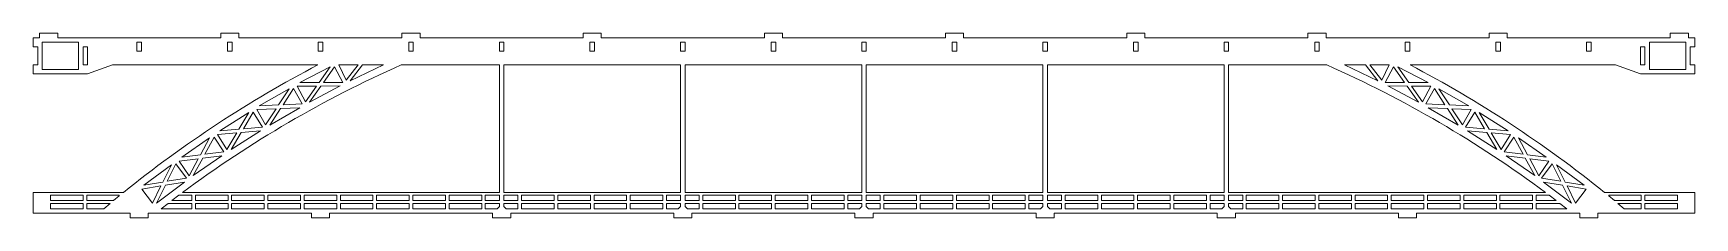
# Model space of a CAD drawing. Header units: millimetres. Extents: x -458 to 458, y -51 to 51.
import ezdxf

# ---------------------------------------------------------------- set-up
doc = ezdxf.new("R2010")
doc.units = ezdxf.units.MM

msp = doc.modelspace()

# ---------------------------------------------------------------- linework, layer by layer
at = {"color": 7, "linetype": 'Continuous', "lineweight": 15}
for p, q in [((-458.5, 48.5), (-458.5, 43.5)), ((-455, 48.5), (-458.5, 48.5)), ((-455, 51), (-455, 48.5)), ((-445, 51), (-455, 51)), ((-433.5, 46), (-453.5, 46)), ((-453.5, 46), (-453.5, 31)), ((-445, 48.5), (-445, 51)), ((-355, 48.5), (-445, 48.5)), ((-433.5, 31), (-433.5, 46)), ((-401.25, 46), (-401.25, 41)), ((-398.75, 46), (-401.25, 46)), ((-398.75, 41), (-398.75, 46)), ((-355, 51), (-355, 48.5)), ((-345, 51), (-355, 51)), ((-351.25, 46), (-351.25, 41)), ((-348.75, 46), (-351.25, 46)), ((-348.75, 41), (-348.75, 46)), ((-345, 48.5), (-345, 51)), ((-255, 48.5), (-345, 48.5)), ((-301.25, 46), (-301.25, 41)), ((-298.75, 46), (-301.25, 46)), ((-298.75, 41), (-298.75, 46)), ((-255, 51), (-255, 48.5)), ((-245, 51), (-255, 51)), ((-251.25, 46), (-251.25, 41)), ((-248.75, 46), (-251.25, 46)), ((-248.75, 41), (-248.75, 46)), ((-245, 48.5), (-245, 51)), ((-155, 48.5), (-245, 48.5)), ((-201.25, 46), (-201.25, 41)), ((-198.75, 46), (-201.25, 46)), ((-198.75, 41), (-198.75, 46)), ((-155, 51), (-155, 48.5)), ((-145, 51), (-155, 51)), ((-151.25, 46), (-151.25, 41)), ((-148.75, 46), (-151.25, 46)), ((-148.75, 41), (-148.75, 46)), ((-145, 48.5), (-145, 51)), ((-55, 48.5), (-145, 48.5)), ((-101.25, 46), (-101.25, 41)), ((-98.75, 46), (-101.25, 46)), ((-98.75, 41), (-98.75, 46)), ((-55, 51), (-55, 48.5)), ((-45, 51), (-55, 51)), ((-51.25, 46), (-51.25, 41)), ((-48.75, 46), (-51.25, 46)), ((-48.75, 41), (-48.75, 46)), ((-45, 48.5), (-45, 51)), ((45, 48.5), (-45, 48.5)), ((-1.25, 46), (-1.25, 41)), ((1.25, 46), (-1.25, 46)), ((1.25, 41), (1.25, 46)), ((45, 51), (45, 48.5)), ((55, 51), (45, 51)), ((48.75, 46), (48.75, 41)), ((51.25, 46), (48.75, 46)), ((51.25, 41), (51.25, 46)), ((55, 48.5), (55, 51)), ((145, 48.5), (55, 48.5)), ((98.75, 46), (98.75, 41)), ((101.25, 46), (98.75, 46)), ((101.25, 41), (101.25, 46)), ((145, 51), (145, 48.5)), ((155, 51), (145, 51)), ((148.75, 46), (148.75, 41)), ((151.25, 46), (148.75, 46)), ((151.25, 41), (151.25, 46)), ((155, 48.5), (155, 51)), ((245, 48.5), (155, 48.5)), ((198.75, 46), (198.75, 41)), ((201.25, 46), (198.75, 46)), ((201.25, 41), (201.25, 46)), ((245, 51), (245, 48.5)), ((255, 51), (245, 51)), ((248.75, 46), (248.75, 41)), ((251.25, 46), (248.75, 46)), ((251.25, 41), (251.25, 46)), ((255, 48.5), (255, 51)), ((345, 48.5), (255, 48.5)), ((298.75, 46), (298.75, 41)), ((301.25, 46), (298.75, 46)), ((301.25, 41), (301.25, 46)), ((345, 51), (345, 48.5)), ((355, 51), (345, 51)), ((348.75, 46), (348.75, 41)), ((351.25, 46), (348.75, 46)), ((351.25, 41), (351.25, 46)), ((355, 48.5), (355, 51)), ((445, 48.5), (355, 48.5)), ((398.75, 46), (398.75, 41)), ((401.25, 46), (398.75, 46)), ((401.25, 41), (401.25, 46)), ((453.5, 46), (433.5, 46)), ((433.5, 46), (433.5, 31)), ((445, 51), (445, 48.5)), ((455, 51), (445, 51)), ((453.5, 31), (453.5, 46)), ((455, 48.5), (455, 51)), ((458.5, 48.5), (455, 48.5)), ((458.5, 43.5), (458.5, 48.5)), ((-458.5, 43.5), (-456, 43.5)), ((-456, 43.5), (-456, 33.5)), ((-428.5, 43.5), (-431, 43.5)), ((-431, 43.5), (-431, 33.5)), ((-428.5, 33.5), (-428.5, 43.5)), ((-401.25, 41), (-398.75, 41)), ((-351.25, 41), (-348.75, 41)), ((-301.25, 41), (-298.75, 41)), ((-251.25, 41), (-248.75, 41)), ((-201.25, 41), (-198.75, 41)), ((-151.25, 41), (-148.75, 41)), ((-101.25, 41), (-98.75, 41)), ((-51.25, 41), (-48.75, 41)), ((-1.25, 41), (1.25, 41)), ((48.75, 41), (51.25, 41)), ((98.75, 41), (101.25, 41)), ((148.75, 41), (151.25, 41)), ((198.75, 41), (201.25, 41)), ((248.75, 41), (251.25, 41)), ((298.75, 41), (301.25, 41)), ((348.75, 41), (351.25, 41)), ((398.75, 41), (401.25, 41)), ((428.5, 43.5), (428.5, 33.5)), ((431, 43.5), (428.5, 43.5)), ((431, 33.5), (431, 43.5)), ((456, 43.5), (458.5, 43.5)), ((456, 33.5), (456, 43.5)), ((-458.5, 33.5), (-458.5, 28.5)), ((-456, 33.5), (-458.5, 33.5)), ((-458.5, 28.5), (-428.5, 28.5)), ((-453.5, 31), (-433.5, 31)), ((-431, 33.5), (-428.5, 33.5)), ((-428.5, 28.5), (-414.76, 33.5)), ((-414.76, 33.5), (-301.36, 33.5)), ((-294.61, 32.49), (-311.4, 23.75)), ((-300.75, 23.79), (-294.61, 32.49)), ((-292.15, 32.5), (-298.29, 23.8)), ((-287.64, 23.84), (-292.15, 32.5)), ((-279.24, 33.5), (-289.76, 33.5)), ((-289.76, 33.5), (-285.76, 25.01)), ((-285.76, 25.01), (-279.24, 33.5)), ((-276.72, 33.5), (-283.51, 24.66)), ((-283.51, 24.66), (-265.11, 33.49)), ((-265.11, 33.49), (-276.72, 33.5)), ((-255.38, 33.5), (-201.25, 33.5)), ((-201.25, -37.01), (-201.25, 33.5)), ((-198.75, 33.5), (-101.25, 33.5)), ((-198.75, -37.01), (-198.75, 33.5)), ((-101.25, -37.01), (-101.25, 33.5)), ((-98.75, 33.5), (-1.25, 33.5)), ((-98.75, -37.01), (-98.75, 33.5)), ((-1.25, 33.5), (-1.25, -37.01)), ((1.25, 33.5), (98.75, 33.5)), ((1.25, 33.5), (1.25, -37.01)), ((98.75, -37.01), (98.75, 33.5)), ((101.25, 33.5), (198.75, 33.5)), ((101.25, -37.01), (101.25, 33.5)), ((198.75, -37.01), (198.75, 33.5)), ((201.25, 33.5), (255.38, 33.5)), ((201.25, -37.01), (201.25, 33.5)), ((276.72, 33.5), (265.11, 33.49)), ((265.11, 33.49), (283.51, 24.66)), ((283.51, 24.66), (276.72, 33.5)), ((279.24, 33.5), (285.76, 25.01)), ((289.76, 33.5), (279.24, 33.5)), ((285.76, 25.01), (289.76, 33.5)), ((292.15, 32.5), (287.64, 23.84)), ((298.29, 23.8), (292.15, 32.5)), ((294.61, 32.49), (300.75, 23.79)), ((311.4, 23.75), (294.61, 32.49)), ((414.76, 33.5), (301.36, 33.5)), ((428.5, 28.5), (414.76, 33.5)), ((428.5, 33.5), (431, 33.5)), ((458.5, 28.5), (428.5, 28.5)), ((433.5, 31), (453.5, 31)), ((458.5, 33.5), (456, 33.5)), ((458.5, 28.5), (458.5, 33.5)), ((-317.31, 20.28), (-333.74, 10.87)), ((-323.1, 11.34), (-317.31, 20.28)), ((-314.86, 20.39), (-320.65, 11.45)), ((-310.01, 11.91), (-314.86, 20.39)), ((-302.16, 21.78), (-312.81, 21.75)), ((-312.81, 21.75), (-308.3, 13.08)), ((-311.4, 23.75), (-300.75, 23.79)), ((-308.3, 13.08), (-302.16, 21.78)), ((-306.04, 12.83), (-289.06, 21.83)), ((-299.71, 21.79), (-306.04, 12.83)), ((-289.06, 21.83), (-299.71, 21.79)), ((-298.29, 23.8), (-287.64, 23.84)), ((287.64, 23.84), (298.29, 23.8)), ((289.06, 21.83), (306.04, 12.83)), ((299.71, 21.79), (289.06, 21.83)), ((306.04, 12.83), (299.71, 21.79)), ((300.75, 23.79), (311.4, 23.75)), ((312.81, 21.75), (302.16, 21.78)), ((302.16, 21.78), (308.3, 13.08)), ((308.3, 13.08), (312.81, 21.75)), ((314.86, 20.39), (310.01, 11.91)), ((320.65, 11.45), (314.86, 20.39)), ((317.31, 20.28), (323.1, 11.34)), ((333.74, 10.87), (317.31, 20.28)), ((-324.43, 9.28), (-335.08, 8.81)), ((-333.74, 10.87), (-323.1, 11.34)), ((-330.22, 0.34), (-324.43, 9.28)), ((-327.95, 0.17), (-311.34, 9.85)), ((-321.98, 9.39), (-327.95, 0.17)), ((-311.34, 9.85), (-321.98, 9.39)), ((-320.65, 11.45), (-310.01, 11.91)), ((310.01, 11.91), (320.65, 11.45)), ((321.98, 9.39), (311.34, 9.85)), ((311.34, 9.85), (327.95, 0.17)), ((327.95, 0.17), (321.98, 9.39)), ((323.1, 11.34), (333.74, 10.87)), ((335.08, 8.81), (324.43, 9.28)), ((324.43, 9.28), (330.22, 0.34)), ((-339.51, 7.17), (-355.55, -2.88)), ((-344.94, -1.99), (-339.51, 7.17)), ((-337.07, 7.38), (-342.49, -1.79)), ((-331.88, -0.9), (-337.07, 7.38)), ((-335.08, 8.81), (-330.22, 0.34)), ((330.22, 0.34), (335.08, 8.81)), ((337.07, 7.38), (331.88, -0.9)), ((342.49, -1.79), (337.07, 7.38)), ((355.55, -2.88), (339.51, 7.17)), ((339.51, 7.17), (344.94, -1.99)), ((-361.17, -6.81), (-376.47, -17.46)), ((-366.23, -16.19), (-361.17, -6.81)), ((-358.73, -6.51), (-363.79, -15.89)), ((-353.22, -14.58), (-358.73, -6.51)), ((-346.19, -4.11), (-356.8, -4.99)), ((-356.8, -4.99), (-351.62, -13.27)), ((-355.55, -2.88), (-344.94, -1.99)), ((-351.62, -13.27), (-346.19, -4.11)), ((-349.34, -13.34), (-333.13, -3.01)), ((-343.74, -3.9), (-349.34, -13.34)), ((-333.13, -3.01), (-343.74, -3.9)), ((-342.49, -1.79), (-331.88, -0.9)), ((331.88, -0.9), (342.49, -1.79)), ((333.13, -3.01), (349.34, -13.34)), ((343.74, -3.9), (333.13, -3.01)), ((349.34, -13.34), (343.74, -3.9)), ((344.94, -1.99), (355.55, -2.88)), ((356.8, -4.99), (346.19, -4.11)), ((346.19, -4.11), (351.62, -13.27)), ((351.62, -13.27), (356.8, -4.99)), ((358.73, -6.51), (353.22, -14.58)), ((363.79, -15.89), (358.73, -6.51)), ((376.47, -17.46), (361.17, -6.81)), ((361.17, -6.81), (366.23, -16.19)), ((-376.47, -17.46), (-366.23, -16.19)), ((-370.17, -27.7), (-354.39, -16.74)), ((-364.96, -18.05), (-370.17, -27.7)), ((-354.39, -16.74), (-364.96, -18.05)), ((-363.79, -15.89), (-353.22, -14.58)), ((353.22, -14.58), (363.79, -15.89)), ((354.39, -16.74), (370.17, -27.7)), ((364.96, -18.05), (354.39, -16.74)), ((370.17, -27.7), (364.96, -18.05)), ((366.23, -16.19), (376.47, -17.46)), ((-382.25, -21.65), (-397.44, -32.95)), ((-386.93, -31.22), (-382.25, -21.65)), ((-379.83, -21.25), (-384.51, -30.82)), ((-374, -29.09), (-379.83, -21.25)), ((-367.39, -18.35), (-377.96, -19.66)), ((-377.96, -19.66), (-372.45, -27.72)), ((-372.45, -27.72), (-367.39, -18.35)), ((377.96, -19.66), (367.39, -18.35)), ((367.39, -18.35), (372.45, -27.72)), ((372.45, -27.72), (377.96, -19.66)), ((379.83, -21.25), (374, -29.09)), ((384.51, -30.82), (379.83, -21.25)), ((397.44, -32.95), (382.25, -21.65)), ((382.25, -21.65), (386.93, -31.22)), ((-388.01, -33.42), (-398.52, -35.16)), ((-398.52, -35.16), (-392.69, -42.99)), ((-397.44, -32.95), (-386.93, -31.22)), ((-392.69, -42.99), (-388.01, -33.42)), ((-390.41, -42.88), (-375.08, -31.29)), ((-385.59, -33.03), (-390.41, -42.88)), ((-375.08, -31.29), (-385.59, -33.03)), ((-384.51, -30.82), (-374, -29.09)), ((374, -29.09), (384.51, -30.82)), ((375.08, -31.29), (390.41, -42.88)), ((385.59, -33.03), (375.08, -31.29)), ((390.41, -42.88), (385.59, -33.03)), ((386.93, -31.22), (397.44, -32.95)), ((398.52, -35.16), (388.01, -33.42)), ((388.01, -33.42), (392.69, -42.99)), ((392.69, -42.99), (398.52, -35.16)), ((-458.5, -37.01), (-458.5, -48.5)), ((-458.5, -37.01), (-408.73, -37.01)), ((-431, -38.51), (-449, -38.51)), ((-449, -38.51), (-449, -41.51)), ((-449, -41.51), (-431, -41.51)), ((-431, -43.01), (-449, -43.01)), ((-449, -43.01), (-449, -46)), ((-431, -41.51), (-431, -38.51)), ((-431, -46), (-431, -43.01)), ((-411, -38.51), (-429, -38.51)), ((-429, -38.51), (-429, -41.51)), ((-429, -41.51), (-414.23, -41.51)), ((-429, -43.01), (-429, -46)), ((-416.04, -43.01), (-429, -43.01)), ((-416.04, -43.01), (-419.6, -46)), ((-411, -38.85), (-414.23, -41.51)), ((-411, -38.85), (-411, -38.51)), ((-384.04, -43.01), (-387.9, -46)), ((-371, -43.01), (-384.04, -43.01)), ((-378.12, -38.51), (-382.08, -41.51)), ((-382.08, -41.51), (-371, -41.51)), ((-371, -38.51), (-378.12, -38.51)), ((-376.11, -37.01), (-201.25, -37.01)), ((-371, -41.51), (-371, -38.51)), ((-371, -46), (-371, -43.01)), ((-351, -38.51), (-369, -38.51)), ((-369, -38.51), (-369, -41.51)), ((-369, -41.51), (-351, -41.51)), ((-351, -43.01), (-369, -43.01)), ((-369, -43.01), (-369, -46)), ((-351, -41.51), (-351, -38.51)), ((-351, -46), (-351, -43.01)), ((-331, -38.51), (-349, -38.51)), ((-349, -38.51), (-349, -41.51)), ((-349, -41.51), (-331, -41.51)), ((-331, -43.01), (-349, -43.01)), ((-349, -43.01), (-349, -46)), ((-331, -41.51), (-331, -38.51)), ((-331, -46), (-331, -43.01)), ((-311, -38.51), (-329, -38.51)), ((-329, -38.51), (-329, -41.51)), ((-329, -41.51), (-311, -41.51)), ((-311, -43.01), (-329, -43.01)), ((-329, -43.01), (-329, -46)), ((-311, -41.51), (-311, -38.51)), ((-311, -46), (-311, -43.01)), ((-291, -38.51), (-309, -38.51)), ((-309, -38.51), (-309, -41.51)), ((-309, -41.51), (-291, -41.51)), ((-291, -43.01), (-309, -43.01)), ((-309, -43.01), (-309, -46)), ((-291, -41.51), (-291, -38.51)), ((-291, -46), (-291, -43.01)), ((-271, -38.51), (-289, -38.51)), ((-289, -38.51), (-289, -41.51)), ((-289, -41.51), (-271, -41.51)), ((-271, -43.01), (-289, -43.01)), ((-289, -43.01), (-289, -46)), ((-271, -41.51), (-271, -38.51)), ((-271, -46), (-271, -43.01)), ((-251, -38.51), (-269, -38.51)), ((-269, -38.51), (-269, -41.51)), ((-269, -41.51), (-251, -41.51)), ((-251, -43.01), (-269, -43.01)), ((-269, -43.01), (-269, -46)), ((-251, -41.51), (-251, -38.51)), ((-251, -46), (-251, -43.01)), ((-231, -38.51), (-249, -38.51)), ((-249, -38.51), (-249, -41.51)), ((-249, -41.51), (-231, -41.51)), ((-231, -43.01), (-249, -43.01)), ((-249, -43.01), (-249, -46)), ((-231, -41.51), (-231, -38.51)), ((-231, -46), (-231, -43.01)), ((-211, -38.51), (-229, -38.51)), ((-229, -38.51), (-229, -41.51)), ((-229, -41.51), (-211, -41.51)), ((-211, -43.01), (-229, -43.01)), ((-229, -43.01), (-229, -46)), ((-211, -41.51), (-211, -38.51)), ((-211, -46), (-211, -43.01)), ((-201.25, -38.51), (-209, -38.51)), ((-209, -38.51), (-209, -41.51)), ((-209, -41.51), (-201.25, -41.51)), ((-201.25, -43.01), (-209, -43.01)), ((-209, -43.01), (-209, -46)), ((-202.5, -46), (-201.25, -44.75)), ((-201.25, -41.51), (-201.25, -38.51)), ((-201.25, -44.75), (-201.25, -43.01)), ((-198.75, -37.01), (-101.25, -37.01)), ((-191, -38.51), (-198.75, -38.51)), ((-198.75, -38.51), (-198.75, -41.51)), ((-198.75, -41.51), (-191, -41.51)), ((-191, -43.01), (-198.75, -43.01)), ((-198.75, -43.01), (-198.75, -44.75)), ((-198.75, -44.75), (-197.5, -46)), ((-191, -41.51), (-191, -38.51)), ((-191, -46), (-191, -43.01)), ((-171, -38.51), (-189, -38.51)), ((-189, -38.51), (-189, -41.51)), ((-189, -41.51), (-171, -41.51)), ((-171, -43.01), (-189, -43.01)), ((-189, -43.01), (-189, -46)), ((-171, -41.51), (-171, -38.51)), ((-171, -46), (-171, -43.01)), ((-151, -38.51), (-169, -38.51)), ((-169, -38.51), (-169, -41.51)), ((-169, -41.51), (-151, -41.51)), ((-151, -43.01), (-169, -43.01)), ((-169, -43.01), (-169, -46)), ((-151, -41.51), (-151, -38.51)), ((-151, -46), (-151, -43.01)), ((-131, -38.51), (-149, -38.51)), ((-149, -38.51), (-149, -41.51)), ((-149, -41.51), (-131, -41.51)), ((-131, -43.01), (-149, -43.01)), ((-149, -43.01), (-149, -46)), ((-131, -41.51), (-131, -38.51)), ((-131, -46), (-131, -43.01)), ((-111, -38.51), (-129, -38.51)), ((-129, -38.51), (-129, -41.51)), ((-129, -41.51), (-111, -41.51)), ((-111, -43.01), (-129, -43.01)), ((-129, -43.01), (-129, -46)), ((-111, -41.51), (-111, -38.51)), ((-111, -46), (-111, -43.01)), ((-101.25, -38.51), (-109, -38.51)), ((-109, -38.51), (-109, -41.51)), ((-109, -41.51), (-101.25, -41.51)), ((-101.25, -43.01), (-109, -43.01)), ((-109, -43.01), (-109, -46)), ((-102.5, -46), (-101.25, -44.75)), ((-101.25, -41.51), (-101.25, -38.51)), ((-101.25, -44.75), (-101.25, -43.01)), ((-98.75, -37.01), (-1.25, -37.01)), ((-91, -38.51), (-98.75, -38.51)), ((-98.75, -38.51), (-98.75, -41.51)), ((-98.75, -41.51), (-91, -41.51)), ((-91, -43.01), (-98.75, -43.01)), ((-98.75, -43.01), (-98.75, -44.75)), ((-98.75, -44.75), (-97.5, -46)), ((-91, -41.51), (-91, -38.51)), ((-91, -46), (-91, -43.01)), ((-71, -38.51), (-89, -38.51)), ((-89, -38.51), (-89, -41.51)), ((-89, -41.51), (-71, -41.51)), ((-71, -43.01), (-89, -43.01)), ((-89, -43.01), (-89, -46)), ((-71, -41.51), (-71, -38.51)), ((-71, -46), (-71, -43.01)), ((-51, -38.51), (-69, -38.51)), ((-69, -38.51), (-69, -41.51)), ((-69, -41.51), (-51, -41.51)), ((-51, -43.01), (-69, -43.01)), ((-69, -43.01), (-69, -46)), ((-51, -41.51), (-51, -38.51)), ((-51, -46), (-51, -43.01)), ((-31, -38.51), (-49, -38.51)), ((-49, -38.51), (-49, -41.51)), ((-49, -41.51), (-31, -41.51)), ((-31, -43.01), (-49, -43.01)), ((-49, -43.01), (-49, -46)), ((-31, -41.51), (-31, -38.51)), ((-31, -46), (-31, -43.01)), ((-11, -38.51), (-29, -38.51)), ((-29, -38.51), (-29, -41.51)), ((-29, -41.51), (-11, -41.51)), ((-11, -43.01), (-29, -43.01)), ((-29, -43.01), (-29, -46)), ((-11, -41.51), (-11, -38.51)), ((-11, -46), (-11, -43.01)), ((-1.25, -38.51), (-9, -38.51)), ((-9, -38.51), (-9, -41.51)), ((-9, -41.51), (-1.25, -41.51)), ((-1.25, -43.01), (-9, -43.01)), ((-9, -43.01), (-9, -46)), ((-2.5, -46), (-1.25, -44.75)), ((-1.25, -41.51), (-1.25, -38.51)), ((-1.25, -44.75), (-1.25, -43.01)), ((1.25, -37.01), (98.75, -37.01)), ((9, -38.51), (1.25, -38.51)), ((1.25, -38.51), (1.25, -41.51)), ((1.25, -41.51), (9, -41.51)), ((9, -43.01), (1.25, -43.01)), ((1.25, -43.01), (1.25, -44.75)), ((1.25, -44.75), (2.5, -46)), ((9, -41.51), (9, -38.51)), ((9, -46), (9, -43.01)), ((29, -38.51), (11, -38.51)), ((11, -38.51), (11, -41.51)), ((11, -41.51), (29, -41.51)), ((29, -43.01), (11, -43.01)), ((11, -43.01), (11, -46)), ((29, -41.51), (29, -38.51)), ((29, -46), (29, -43.01)), ((49, -38.51), (31, -38.51)), ((31, -38.51), (31, -41.51)), ((31, -41.51), (49, -41.51)), ((49, -43.01), (31, -43.01)), ((31, -43.01), (31, -46)), ((49, -41.51), (49, -38.51)), ((49, -46), (49, -43.01)), ((69, -38.51), (51, -38.51)), ((51, -38.51), (51, -41.51)), ((51, -41.51), (69, -41.51)), ((69, -43.01), (51, -43.01)), ((51, -43.01), (51, -46)), ((69, -41.51), (69, -38.51)), ((69, -46), (69, -43.01)), ((89, -38.51), (71, -38.51)), ((71, -38.51), (71, -41.51)), ((71, -41.51), (89, -41.51)), ((89, -43.01), (71, -43.01)), ((71, -43.01), (71, -46)), ((89, -41.51), (89, -38.51)), ((89, -46), (89, -43.01)), ((98.75, -38.51), (91, -38.51)), ((91, -38.51), (91, -41.51)), ((91, -41.51), (98.75, -41.51)), ((98.75, -43.01), (91, -43.01)), ((91, -43.01), (91, -46)), ((97.5, -46), (98.75, -44.75)), ((98.75, -41.51), (98.75, -38.51)), ((98.75, -44.75), (98.75, -43.01)), ((101.25, -37.01), (198.75, -37.01)), ((109, -38.51), (101.25, -38.51)), ((101.25, -38.51), (101.25, -41.51)), ((101.25, -41.51), (109, -41.51)), ((109, -43.01), (101.25, -43.01)), ((101.25, -43.01), (101.25, -44.75)), ((101.25, -44.75), (102.5, -46)), ((109, -41.51), (109, -38.51)), ((109, -46), (109, -43.01)), ((129, -38.51), (111, -38.51)), ((111, -38.51), (111, -41.51)), ((111, -41.51), (129, -41.51)), ((129, -43.01), (111, -43.01)), ((111, -43.01), (111, -46)), ((129, -41.51), (129, -38.51)), ((129, -46), (129, -43.01)), ((149, -38.51), (131, -38.51)), ((131, -38.51), (131, -41.51)), ((131, -41.51), (149, -41.51)), ((149, -43.01), (131, -43.01)), ((131, -43.01), (131, -46)), ((149, -41.51), (149, -38.51)), ((149, -46), (149, -43.01)), ((169, -38.51), (151, -38.51)), ((151, -38.51), (151, -41.51)), ((151, -41.51), (169, -41.51)), ((169, -43.01), (151, -43.01)), ((151, -43.01), (151, -46)), ((169, -41.51), (169, -38.51)), ((169, -46), (169, -43.01)), ((189, -38.51), (171, -38.51)), ((171, -38.51), (171, -41.51)), ((171, -41.51), (189, -41.51)), ((189, -43.01), (171, -43.01)), ((171, -43.01), (171, -46)), ((189, -41.51), (189, -38.51)), ((189, -46), (189, -43.01)), ((198.75, -38.51), (191, -38.51)), ((191, -38.51), (191, -41.51)), ((191, -41.51), (198.75, -41.51)), ((198.75, -43.01), (191, -43.01)), ((191, -43.01), (191, -46)), ((197.5, -46), (198.75, -44.75)), ((198.75, -41.51), (198.75, -38.51)), ((198.75, -44.75), (198.75, -43.01)), ((201.25, -37.01), (376.11, -37.01)), ((209, -38.51), (201.25, -38.51)), ((201.25, -38.51), (201.25, -41.51)), ((201.25, -41.51), (209, -41.51)), ((209, -43.01), (201.25, -43.01)), ((201.25, -43.01), (201.25, -44.75)), ((201.25, -44.75), (202.5, -46)), ((209, -41.51), (209, -38.51)), ((209, -46), (209, -43.01)), ((229, -38.51), (211, -38.51)), ((211, -38.51), (211, -41.51)), ((211, -41.51), (229, -41.51)), ((229, -43.01), (211, -43.01)), ((211, -43.01), (211, -46)), ((229, -41.51), (229, -38.51)), ((229, -46), (229, -43.01)), ((249, -38.51), (231, -38.51)), ((231, -38.51), (231, -41.51)), ((231, -41.51), (249, -41.51)), ((249, -43.01), (231, -43.01)), ((231, -43.01), (231, -46)), ((249, -41.51), (249, -38.51)), ((249, -46), (249, -43.01)), ((269, -38.51), (251, -38.51)), ((251, -38.51), (251, -41.51)), ((251, -41.51), (269, -41.51)), ((269, -43.01), (251, -43.01)), ((251, -43.01), (251, -46)), ((269, -41.51), (269, -38.51)), ((269, -46), (269, -43.01)), ((289, -38.51), (271, -38.51)), ((271, -38.51), (271, -41.51)), ((271, -41.51), (289, -41.51)), ((289, -43.01), (271, -43.01)), ((271, -43.01), (271, -46)), ((289, -41.51), (289, -38.51)), ((289, -46), (289, -43.01)), ((309, -38.51), (291, -38.51)), ((291, -38.51), (291, -41.51)), ((291, -41.51), (309, -41.51)), ((309, -43.01), (291, -43.01)), ((291, -43.01), (291, -46)), ((309, -41.51), (309, -38.51)), ((309, -46), (309, -43.01)), ((329, -38.51), (311, -38.51)), ((311, -38.51), (311, -41.51)), ((311, -41.51), (329, -41.51)), ((329, -43.01), (311, -43.01)), ((311, -43.01), (311, -46)), ((329, -41.51), (329, -38.51)), ((329, -46), (329, -43.01)), ((349, -38.51), (331, -38.51)), ((331, -38.51), (331, -41.51)), ((331, -41.51), (349, -41.51)), ((349, -43.01), (331, -43.01)), ((331, -43.01), (331, -46)), ((349, -41.51), (349, -38.51)), ((349, -46), (349, -43.01)), ((369, -38.51), (351, -38.51)), ((351, -38.51), (351, -41.51)), ((351, -41.51), (369, -41.51)), ((369, -43.01), (351, -43.01)), ((351, -43.01), (351, -46)), ((369, -41.51), (369, -38.51)), ((369, -46), (369, -43.01)), ((371, -38.51), (371, -41.51)), ((378.12, -38.51), (371, -38.51)), ((371, -41.51), (382.08, -41.51)), ((371, -43.01), (371, -46)), ((384.04, -43.01), (371, -43.01)), ((382.08, -41.51), (378.12, -38.51)), ((387.9, -46), (384.04, -43.01)), ((458.5, -37.01), (408.73, -37.01)), ((429, -38.51), (411, -38.51)), ((411, -38.51), (411, -38.85)), ((414.23, -41.51), (411, -38.85)), ((414.23, -41.51), (429, -41.51)), ((429, -43.01), (416.04, -43.01)), ((419.6, -46), (416.04, -43.01)), ((429, -41.51), (429, -38.51)), ((429, -46), (429, -43.01)), ((449, -38.51), (431, -38.51)), ((431, -38.51), (431, -41.51)), ((431, -41.51), (449, -41.51)), ((449, -43.01), (431, -43.01)), ((431, -43.01), (431, -46)), ((449, -41.51), (449, -38.51)), ((449, -46), (449, -43.01)), ((458.5, -48.5), (458.5, -37.01)), ((-458.5, -48.5), (-405, -48.5)), ((-449, -46), (-431, -46)), ((-429, -46), (-419.6, -46)), ((-405, -48.5), (-405, -51)), ((-405, -51), (-395, -51)), ((-395, -48.5), (-305, -48.5)), ((-395, -51), (-395, -48.5)), ((-387.9, -46), (-371, -46)), ((-369, -46), (-351, -46)), ((-349, -46), (-331, -46)), ((-329, -46), (-311, -46)), ((-309, -46), (-291, -46)), ((-305, -48.5), (-305, -51)), ((-305, -51), (-295, -51)), ((-295, -48.5), (-205, -48.5)), ((-295, -51), (-295, -48.5)), ((-289, -46), (-271, -46)), ((-269, -46), (-251, -46)), ((-249, -46), (-231, -46)), ((-229, -46), (-211, -46)), ((-209, -46), (-202.5, -46)), ((-205, -48.5), (-205, -51)), ((-205, -51), (-195, -51)), ((-197.5, -46), (-191, -46)), ((-195, -48.5), (-105, -48.5)), ((-195, -51), (-195, -48.5)), ((-189, -46), (-171, -46)), ((-169, -46), (-151, -46)), ((-149, -46), (-131, -46)), ((-129, -46), (-111, -46)), ((-109, -46), (-102.5, -46)), ((-105, -48.5), (-105, -51)), ((-105, -51), (-95, -51)), ((-97.5, -46), (-91, -46)), ((-95, -48.5), (-5, -48.5)), ((-95, -51), (-95, -48.5)), ((-89, -46), (-71, -46)), ((-69, -46), (-51, -46)), ((-49, -46), (-31, -46)), ((-29, -46), (-11, -46)), ((-9, -46), (-2.5, -46)), ((-5, -48.5), (-5, -51)), ((-5, -51), (5, -51)), ((2.5, -46), (9, -46)), ((5, -48.5), (95, -48.5)), ((5, -51), (5, -48.5)), ((11, -46), (29, -46)), ((31, -46), (49, -46)), ((51, -46), (69, -46)), ((71, -46), (89, -46)), ((91, -46), (97.5, -46)), ((95, -48.5), (95, -51)), ((95, -51), (105, -51)), ((102.5, -46), (109, -46)), ((105, -48.5), (195, -48.5)), ((105, -51), (105, -48.5)), ((111, -46), (129, -46)), ((131, -46), (149, -46)), ((151, -46), (169, -46)), ((171, -46), (189, -46)), ((191, -46), (197.5, -46)), ((195, -48.5), (195, -51)), ((195, -51), (205, -51)), ((202.5, -46), (209, -46)), ((205, -48.5), (295, -48.5)), ((205, -51), (205, -48.5)), ((211, -46), (229, -46)), ((231, -46), (249, -46)), ((251, -46), (269, -46)), ((271, -46), (289, -46)), ((291, -46), (309, -46)), ((295, -48.5), (295, -51)), ((295, -51), (305, -51)), ((305, -48.5), (395, -48.5)), ((305, -51), (305, -48.5)), ((311, -46), (329, -46)), ((331, -46), (349, -46)), ((351, -46), (369, -46)), ((371, -46), (387.9, -46)), ((395, -48.5), (395, -51)), ((395, -51), (405, -51)), ((405, -48.5), (458.5, -48.5)), ((405, -51), (405, -48.5)), ((419.6, -46), (429, -46)), ((431, -46), (449, -46))]:
    msp.add_line(p, q, dxfattribs=at)
for radius, start, end in [(650, 117.6215, 128.96295), (630, 113.91363, 126.65575), (630, 53.34425, 66.08637), (650, 51.03705, 62.3785)]:
    msp.add_arc((0, -542.42), radius, start, end, dxfattribs=at)

doc.saveas('drawing.dxf')
